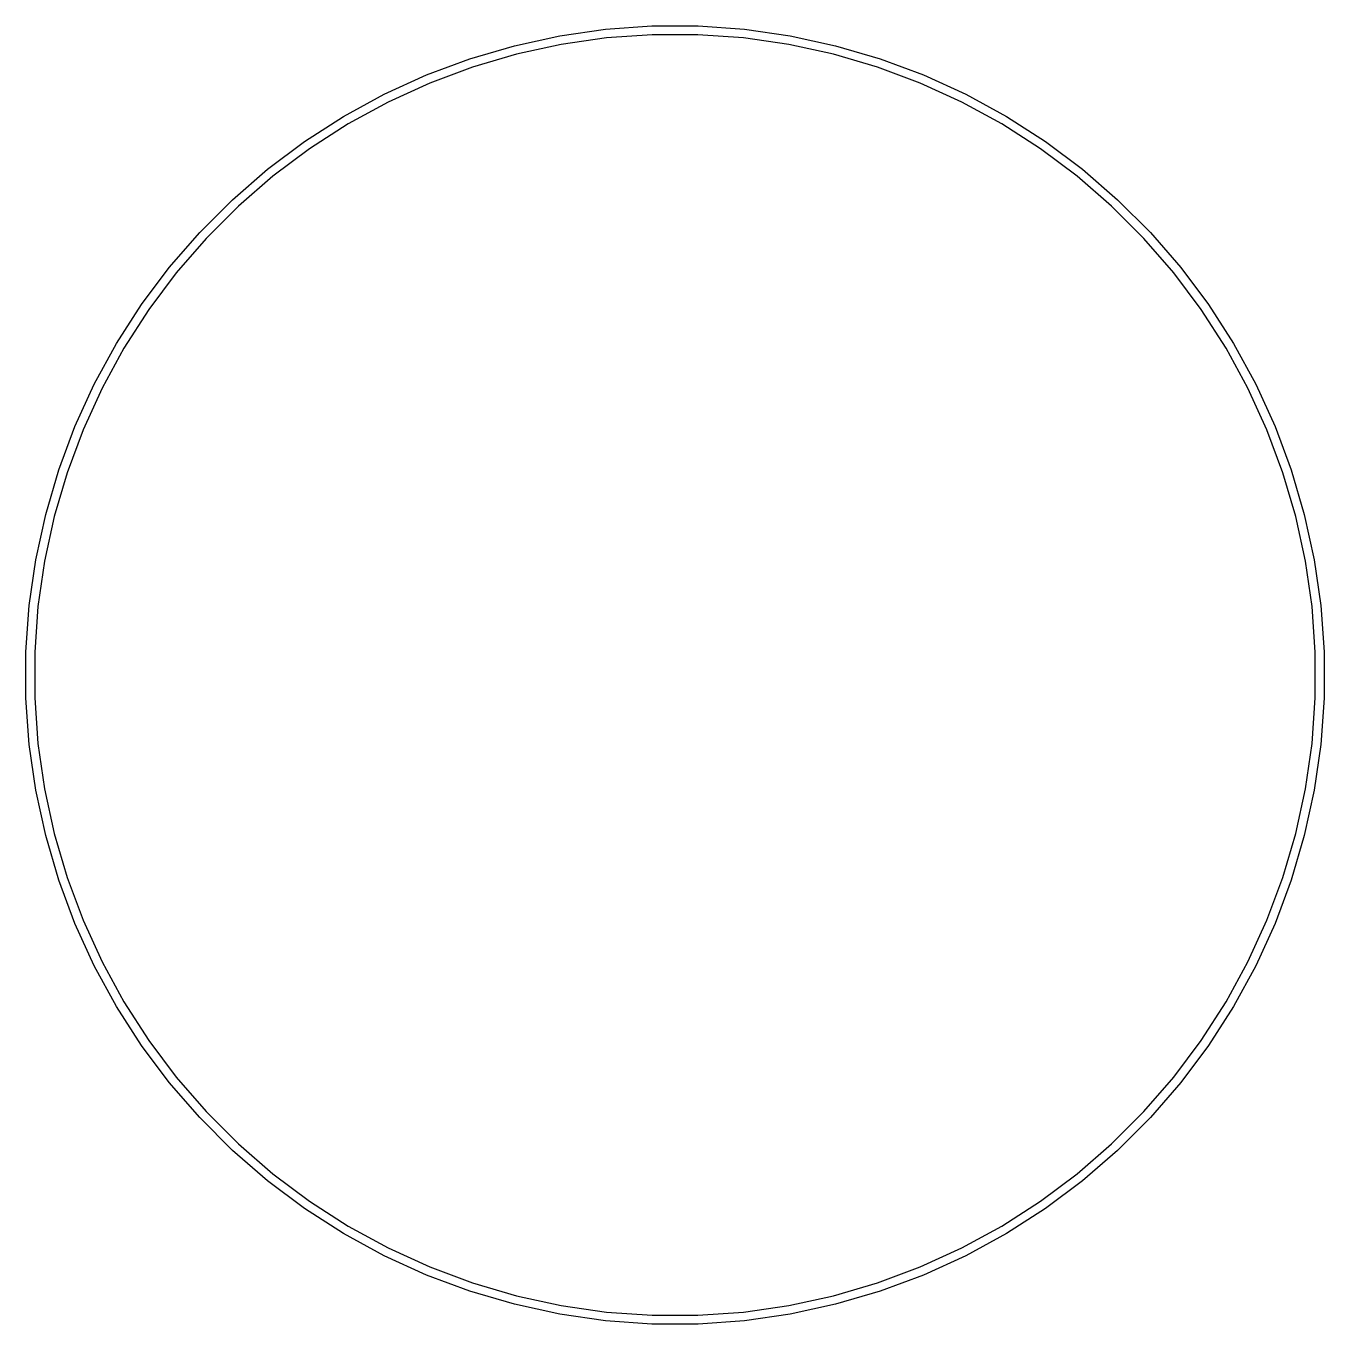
# Model space of a CAD drawing. Header units: inches. Extents: x 0.98 to 7.44, y -5.29 to -1.05.
# Drawn here: x 5.429 to 5.988, y -1.815 to -1.256 of the extents above; entities that cross this region are included whole.
import ezdxf

# ---------------------------------------------------------------- set-up
doc = ezdxf.new("R2010")
doc.units = ezdxf.units.IN
doc.header["$MEASUREMENT"] = 0
doc.layers.add('BLACK', color=250, linetype='CONTINUOUS')

msp = doc.modelspace()

# ---------------------------------------------------------------- linework, layer by layer
at = {"layer": 'BLACK', "linetype": 'CONTINUOUS'}
for p, q in [((5.67878, -1.25751), (5.69868, -1.25608)), ((5.69868, -1.25608), (5.71864, -1.25608)), ((5.71864, -1.25608), (5.73854, -1.25751)), ((5.63953, -1.26459), (5.65903, -1.26035)), ((5.65903, -1.26035), (5.67878, -1.25751)), ((5.67918, -1.26125), (5.6597, -1.26405)), ((5.69882, -1.25984), (5.67918, -1.26125)), ((5.7185, -1.25984), (5.69882, -1.25984)), ((5.73814, -1.26125), (5.7185, -1.25984)), ((5.75762, -1.26405), (5.73814, -1.26125)), ((5.73854, -1.25751), (5.75829, -1.26035)), ((5.75829, -1.26035), (5.77779, -1.26459)), ((5.62039, -1.27021), (5.63953, -1.26459)), ((5.64046, -1.26823), (5.62157, -1.27378)), ((5.6597, -1.26405), (5.64046, -1.26823)), ((5.77686, -1.26823), (5.75762, -1.26405)), ((5.79575, -1.27378), (5.77686, -1.26823)), ((5.77779, -1.26459), (5.79694, -1.27021)), ((5.60169, -1.27718), (5.62039, -1.27021)), ((5.62157, -1.27378), (5.60313, -1.28066)), ((5.81419, -1.28066), (5.79575, -1.27378)), ((5.79694, -1.27021), (5.81563, -1.27718)), ((5.58354, -1.28547), (5.60169, -1.27718)), ((5.81563, -1.27718), (5.83378, -1.28547)), ((5.60313, -1.28066), (5.58522, -1.28884)), ((5.8321, -1.28884), (5.81419, -1.28066)), ((5.56603, -1.29504), (5.58354, -1.28547)), ((5.58522, -1.28884), (5.56795, -1.29827)), ((5.84938, -1.29827), (5.8321, -1.28884)), ((5.83378, -1.28547), (5.8513, -1.29504)), ((5.54924, -1.30582), (5.56603, -1.29504)), ((5.8513, -1.29504), (5.86808, -1.30582)), ((5.56795, -1.29827), (5.55139, -1.30891)), ((5.86594, -1.30891), (5.84938, -1.29827)), ((5.53327, -1.31778), (5.54924, -1.30582)), ((5.86808, -1.30582), (5.88406, -1.31778)), ((5.55139, -1.30891), (5.53563, -1.32071)), ((5.8817, -1.32071), (5.86594, -1.30891)), ((5.51819, -1.33085), (5.53327, -1.31778)), ((5.88406, -1.31778), (5.89914, -1.33085)), ((5.53563, -1.32071), (5.52075, -1.3336)), ((5.89657, -1.3336), (5.8817, -1.32071)), ((5.50408, -1.34496), (5.51819, -1.33085)), ((5.52075, -1.3336), (5.50683, -1.34752)), ((5.91049, -1.34752), (5.89657, -1.3336)), ((5.89914, -1.33085), (5.91325, -1.34496)), ((5.49101, -1.36004), (5.50408, -1.34496)), ((5.91325, -1.34496), (5.92631, -1.36004)), ((5.50683, -1.34752), (5.49394, -1.3624)), ((5.92338, -1.3624), (5.91049, -1.34752)), ((5.47905, -1.37601), (5.49101, -1.36004)), ((5.49394, -1.3624), (5.48214, -1.37816)), ((5.93518, -1.37816), (5.92338, -1.3624)), ((5.92631, -1.36004), (5.93827, -1.37601)), ((5.46826, -1.3928), (5.47905, -1.37601)), ((5.48214, -1.37816), (5.4715, -1.39472)), ((5.94582, -1.39472), (5.93518, -1.37816)), ((5.93827, -1.37601), (5.94906, -1.3928)), ((5.4587, -1.41031), (5.46826, -1.3928)), ((5.4715, -1.39472), (5.46206, -1.412)), ((5.95526, -1.412), (5.94582, -1.39472)), ((5.94906, -1.3928), (5.95862, -1.41031)), ((5.45041, -1.42846), (5.4587, -1.41031)), ((5.46206, -1.412), (5.45389, -1.4299)), ((5.96344, -1.4299), (5.95526, -1.412)), ((5.95862, -1.41031), (5.96691, -1.42846)), ((5.44344, -1.44716), (5.45041, -1.42846)), ((5.45389, -1.4299), (5.44701, -1.44835)), ((5.97032, -1.44835), (5.96344, -1.4299)), ((5.96691, -1.42846), (5.97388, -1.44716)), ((5.43782, -1.4663), (5.44344, -1.44716)), ((5.44701, -1.44835), (5.44146, -1.46723)), ((5.97586, -1.46723), (5.97032, -1.44835)), ((5.97388, -1.44716), (5.97951, -1.4663)), ((5.43358, -1.4858), (5.43782, -1.4663)), ((5.44146, -1.46723), (5.43728, -1.48647)), ((5.98005, -1.48647), (5.97586, -1.46723)), ((5.97951, -1.4663), (5.98375, -1.4858)), ((5.43074, -1.50555), (5.43358, -1.4858)), ((5.98375, -1.4858), (5.98659, -1.50555)), ((5.43728, -1.48647), (5.43448, -1.50595)), ((5.98285, -1.50595), (5.98005, -1.48647)), ((5.42931, -1.52546), (5.43074, -1.50555)), ((5.43448, -1.50595), (5.43307, -1.52559)), ((5.98425, -1.52559), (5.98285, -1.50595)), ((5.98659, -1.50555), (5.98801, -1.52546)), ((5.42931, -1.52559), (5.42931, -1.52546)), ((5.42931, -1.54541), (5.42931, -1.52559)), ((5.43307, -1.52559), (5.43307, -1.54528)), ((5.98425, -1.54528), (5.98425, -1.52559)), ((5.98801, -1.52546), (5.98801, -1.54541)), ((5.43074, -1.56531), (5.42931, -1.54541)), ((5.43307, -1.54528), (5.43448, -1.56491)), ((5.98285, -1.56491), (5.98425, -1.54528)), ((5.98801, -1.54541), (5.98659, -1.56531)), ((5.43358, -1.58506), (5.43074, -1.56531)), ((5.43448, -1.56491), (5.43728, -1.5844)), ((5.98005, -1.5844), (5.98285, -1.56491)), ((5.98659, -1.56531), (5.98375, -1.58506)), ((5.43782, -1.60456), (5.43358, -1.58506)), ((5.43728, -1.5844), (5.44146, -1.60363)), ((5.97586, -1.60363), (5.98005, -1.5844)), ((5.98375, -1.58506), (5.97951, -1.60456)), ((5.44344, -1.62371), (5.43782, -1.60456)), ((5.44146, -1.60363), (5.44701, -1.62252)), ((5.97032, -1.62252), (5.97586, -1.60363)), ((5.97951, -1.60456), (5.97388, -1.62371)), ((5.45041, -1.6424), (5.44344, -1.62371)), ((5.44701, -1.62252), (5.45389, -1.64096)), ((5.96344, -1.64096), (5.97032, -1.62252)), ((5.97388, -1.62371), (5.96691, -1.6424)), ((5.4587, -1.66055), (5.45041, -1.6424)), ((5.45389, -1.64096), (5.46206, -1.65887)), ((5.95526, -1.65887), (5.96344, -1.64096)), ((5.96691, -1.6424), (5.95862, -1.66055)), ((5.46206, -1.65887), (5.4715, -1.67615)), ((5.94582, -1.67615), (5.95526, -1.65887)), ((5.46826, -1.67807), (5.4587, -1.66055)), ((5.95862, -1.66055), (5.94906, -1.67807)), ((5.47905, -1.69485), (5.46826, -1.67807)), ((5.4715, -1.67615), (5.48214, -1.69271)), ((5.93518, -1.69271), (5.94582, -1.67615)), ((5.94906, -1.67807), (5.93827, -1.69485)), ((5.48214, -1.69271), (5.49394, -1.70847)), ((5.92338, -1.70847), (5.93518, -1.69271)), ((5.49101, -1.71083), (5.47905, -1.69485)), ((5.93827, -1.69485), (5.92631, -1.71083)), ((5.49394, -1.70847), (5.50683, -1.72335)), ((5.91049, -1.72335), (5.92338, -1.70847)), ((5.50408, -1.72591), (5.49101, -1.71083)), ((5.92631, -1.71083), (5.91325, -1.72591)), ((5.51819, -1.74002), (5.50408, -1.72591)), ((5.50683, -1.72335), (5.52075, -1.73726)), ((5.89657, -1.73726), (5.91049, -1.72335)), ((5.91325, -1.72591), (5.89914, -1.74002)), ((5.52075, -1.73726), (5.53563, -1.75016)), ((5.8817, -1.75016), (5.89657, -1.73726)), ((5.53327, -1.75308), (5.51819, -1.74002)), ((5.89914, -1.74002), (5.88406, -1.75308)), ((5.54924, -1.76504), (5.53327, -1.75308)), ((5.53563, -1.75016), (5.55139, -1.76195)), ((5.86594, -1.76195), (5.8817, -1.75016)), ((5.88406, -1.75308), (5.86808, -1.76504)), ((5.56603, -1.77583), (5.54924, -1.76504)), ((5.55139, -1.76195), (5.56795, -1.7726)), ((5.84938, -1.7726), (5.86594, -1.76195)), ((5.86808, -1.76504), (5.8513, -1.77583)), ((5.58354, -1.78539), (5.56603, -1.77583)), ((5.56795, -1.7726), (5.58522, -1.78203)), ((5.8321, -1.78203), (5.84938, -1.7726)), ((5.8513, -1.77583), (5.83378, -1.78539)), ((5.58522, -1.78203), (5.60313, -1.79021)), ((5.81419, -1.79021), (5.8321, -1.78203)), ((5.60169, -1.79368), (5.58354, -1.78539)), ((5.83378, -1.78539), (5.81563, -1.79368)), ((5.60313, -1.79021), (5.62157, -1.79709)), ((5.79575, -1.79709), (5.81419, -1.79021)), ((5.62039, -1.80066), (5.60169, -1.79368)), ((5.62157, -1.79709), (5.64046, -1.80263)), ((5.77686, -1.80263), (5.79575, -1.79709)), ((5.81563, -1.79368), (5.79694, -1.80066)), ((5.63953, -1.80628), (5.62039, -1.80066)), ((5.64046, -1.80263), (5.6597, -1.80682)), ((5.75762, -1.80682), (5.77686, -1.80263)), ((5.79694, -1.80066), (5.77779, -1.80628)), ((5.65903, -1.81052), (5.63953, -1.80628)), ((5.6597, -1.80682), (5.67918, -1.80962)), ((5.67918, -1.80962), (5.69882, -1.81102)), ((5.7185, -1.81102), (5.73814, -1.80962)), ((5.73814, -1.80962), (5.75762, -1.80682)), ((5.77779, -1.80628), (5.75829, -1.81052)), ((5.67878, -1.81336), (5.65903, -1.81052)), ((5.69868, -1.81478), (5.67878, -1.81336)), ((5.71864, -1.81478), (5.69868, -1.81478)), ((5.69882, -1.81102), (5.7185, -1.81102)), ((5.73854, -1.81336), (5.71864, -1.81478)), ((5.75829, -1.81052), (5.73854, -1.81336))]:
    msp.add_line(p, q, dxfattribs=at)

doc.saveas('drawing.dxf')
